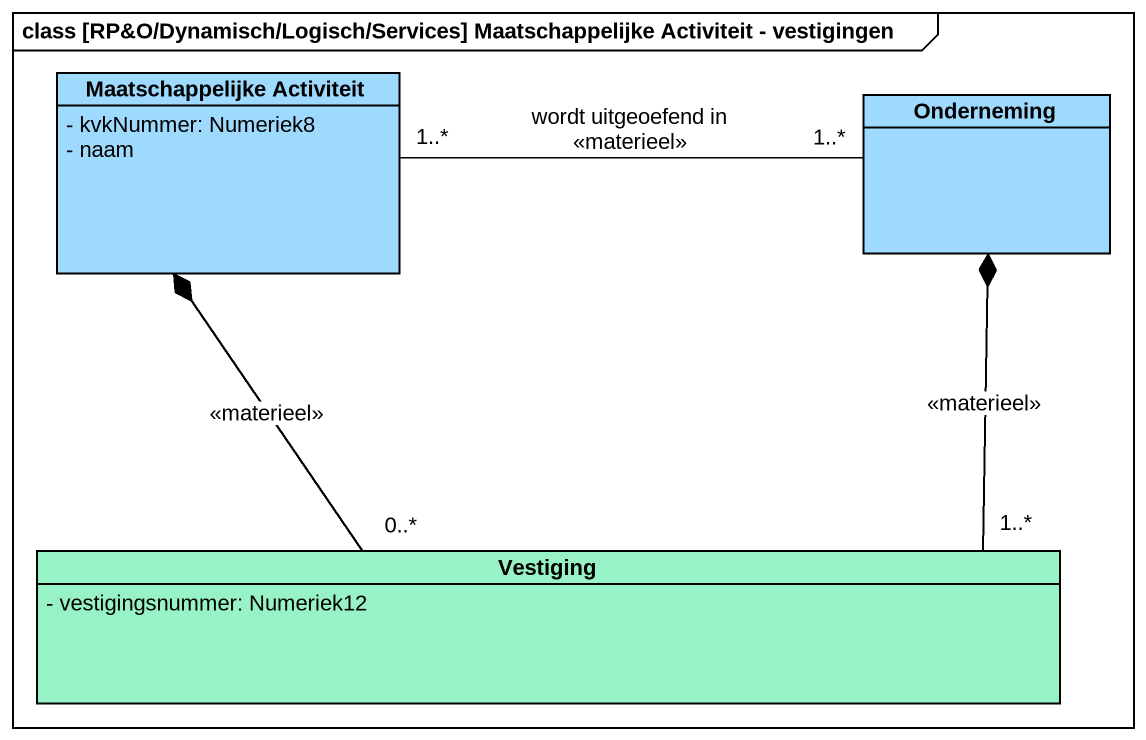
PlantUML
@startuml
mainframe class [RP&O/Dynamisch/Logisch/Services] Maatschappelijke Activiteit - vestigingen
hide circle
hide empty members
skinparam classAttributeIconSize 0
class "Maatschappelijke Activiteit" as Maatschappelijke_Activiteit #9EDAFD {
  - kvkNummer: Numeriek8
  - naam
}
class Onderneming #9EDAFD
class Vestiging #97F3C5 {
  - vestigingsnummer: Numeriek12
}
Maatschappelijke_Activiteit "1..*" -right- "1..*" Onderneming : wordt uitgeoefend in\n<<materieel>>
Vestiging "0..*" -up-* Maatschappelijke_Activiteit : <<materieel>>
Vestiging "1..*" -up-* Onderneming : <<materieel>>
@enduml
